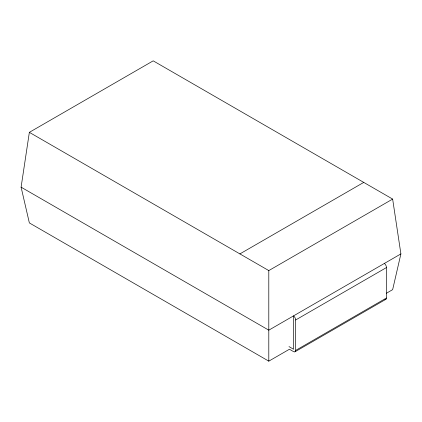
<?xml version="1.0" encoding="UTF-8"?>
<svg xmlns="http://www.w3.org/2000/svg" width="422" height="422" viewBox="0 0 422 422"><rect width="100%" height="100%" fill="white"/><g stroke="black" fill="none" stroke-linecap="round" stroke-linejoin="round"><path stroke-width="0.63" d="M384.389 263.433A3.682 2.126 60 0 1 386.452 267.569L386.452 297.995L295.627 350.429A2.917 1.688 60 0 1 293.564 351.621L289.439 349.242L268.798 361.158L29.355 222.916L21.1 187.168L29.355 132.344L153.202 60.842L392.645 199.084L400.9 253.902L392.645 289.656L386.452 293.227M239.896 253.902L363.748 182.399M29.355 132.344L268.798 270.586L392.645 199.084M400.9 253.902L268.798 330.173L21.1 187.168M295.627 350.429L295.627 320.003L386.452 267.569M295.025 351.769L385.845 299.33M288.996 346.604L293.564 349.242L293.564 315.872A3.682 2.126 60 0 1 295.627 320.003M268.798 270.586L268.798 361.158M386.452 297.995A2.917 1.688 60 0 1 384.922 299.414"/></g></svg>
